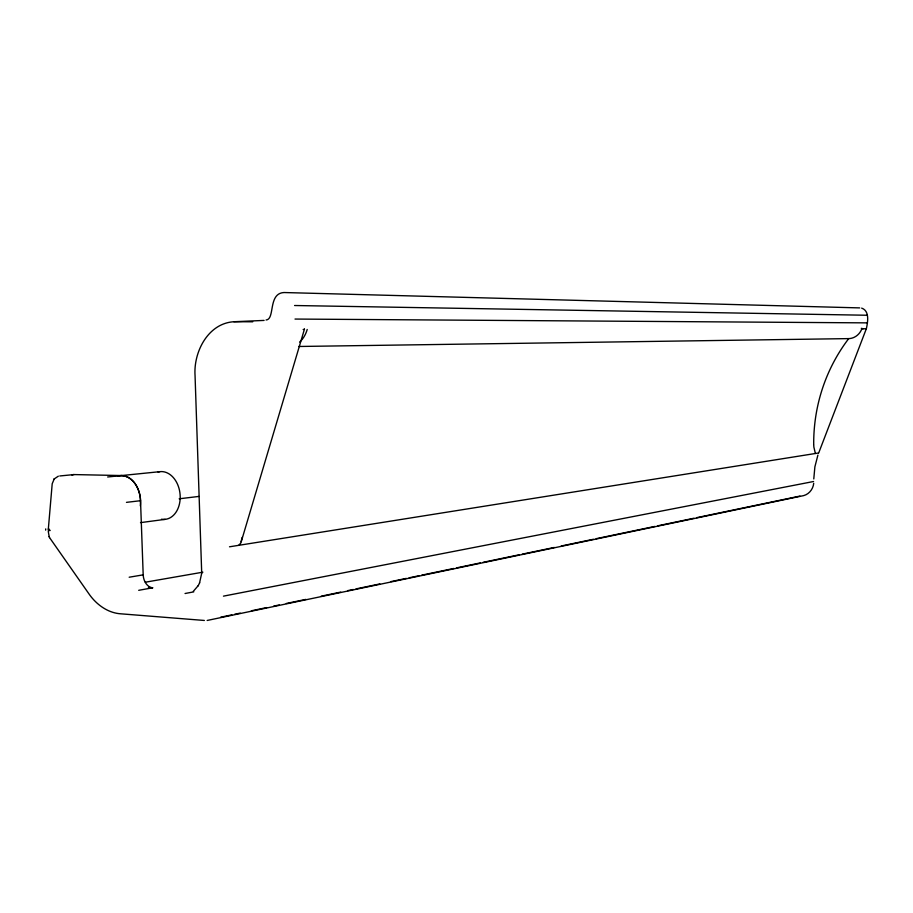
<?xml version="1.0" encoding="UTF-8"?>
<svg xmlns="http://www.w3.org/2000/svg" width="913" height="913" viewBox="0 0 913 913"><rect width="100%" height="100%" fill="white"/><g stroke="black" fill="none" stroke-linecap="round" stroke-linejoin="round"><path stroke-width="1.37" d="M201.716 573.296L195.051 375.505C193.442 351.916 208.153 323.076 234.207 321.718L252.73 321.798M813.78 478.948L814.887 466.828L817.9 455.108M45.65 530.122L45.718 528.901M48.321 529.186L52.201 483.764L54.312 478.686M201.716 573.193L199.559 582.928M242.128 537.437L240.77 543.052L238.738 545.335M813.711 483.319C813.186 488.946 809.169 494.173 803.634 495.622L207.171 620.463M241.237 541.74L304.497 328.988M818.733 452.848L866.369 328.669C867.818 322.027 869.804 310.888 861.655 308.115M198.201 585.769L199.65 582.745M198.304 585.553L193.328 591.316M53.97 479.108L58.341 476.175M266.105 319.972C275.155 319.265 268 293.94 283.441 292.571M185.054 593.507L193.773 591.864M138.708 590.312L152.654 587.801A12.462 8.982 81.7 0 1 143.193 574.848L140.522 500.701C140.248 489.859 133.88 476.438 121.771 475.559L74.033 474.577L59.756 475.97M813.586 481.505L223.457 596.143M818.516 452.996L229.505 546.796M220.672 617.199L231.845 614.871M234.63 614.278L240.21 613.114M251.383 610.786L266.733 607.567M273.717 606.106L279.298 604.942M286.283 603.482L305.821 599.396M321.182 596.189L340.72 592.103M347.705 590.643L353.285 589.478M356.07 588.885L379.808 583.932M390.969 581.592L406.331 578.386M409.115 577.803L418.896 575.761M421.68 575.167L453.784 568.457M456.58 567.875L480.306 562.91M483.103 562.328L519.394 554.739M522.19 554.157L554.294 547.446M561.278 545.985L593.382 539.275M596.166 538.681L654.804 526.424M657.588 525.842L693.88 518.253M696.676 517.671L799.971 496.079M145.327 582.209L202.88 572.177M143.193 574.848L129.178 577.221M107.654 476.974L159.832 471.679M140.499 522.635L165.185 519.349M179.165 498.795L198.988 496.421M118.108 476.015A24.651 17.644 83.8 0 1 121.771 475.559C133.869 476.46 140.225 489.847 140.522 500.701L126.473 502.355M264.085 320.417L233.876 321.73M866.186 328.748L863.287 328.748M283.749 292.525L859.692 307.898M298.665 346.484L848.713 338.609A15.293 14.368 -84.6 0 0 854.203 337.285L855.88 336.349A15.293 14.368 -84.6 0 0 861.872 328.748L863.173 328.748L861.301 328.338M295.013 319.059L867.179 322.871M294.579 305.513L867.042 315.247M815.377 453.476L813.871 447.062A21.695 8.479 89.5 0 1 813.757 445.122M148.397 587.504L152.654 587.801M204.352 620.463L120.904 613.821C107.631 613 96.07 604.292 88.755 593.598L49.485 537.517M48.263 531.298L49.165 536.616M49.142 536.536L49.519 537.62M813.734 444.46L813.7 443.467A175.216 170.514 62.2 0 1 848.713 338.609M140.522 500.701A24.651 17.644 83.8 0 1 140.317 505.836M158.04 472.032A23.989 17.473 83.8 0 1 180.112 494.743A23.989 17.473 83.8 0 1 161.521 519.212M307.202 329.479A26.614 20.463 89 0 1 299.59 342.09M71.944 475.068A8.742 6.14 84.4 0 1 74.033 474.577M49.93 530.145A6.311 1.324 3.5 0 1 48.846 528.661M49.884 530.647A6.323 0.799 -1 0 1 48.378 529.985M304.349 329.182A6.79 1.575 16.6 0 1 303.15 329.479"/></g></svg>
